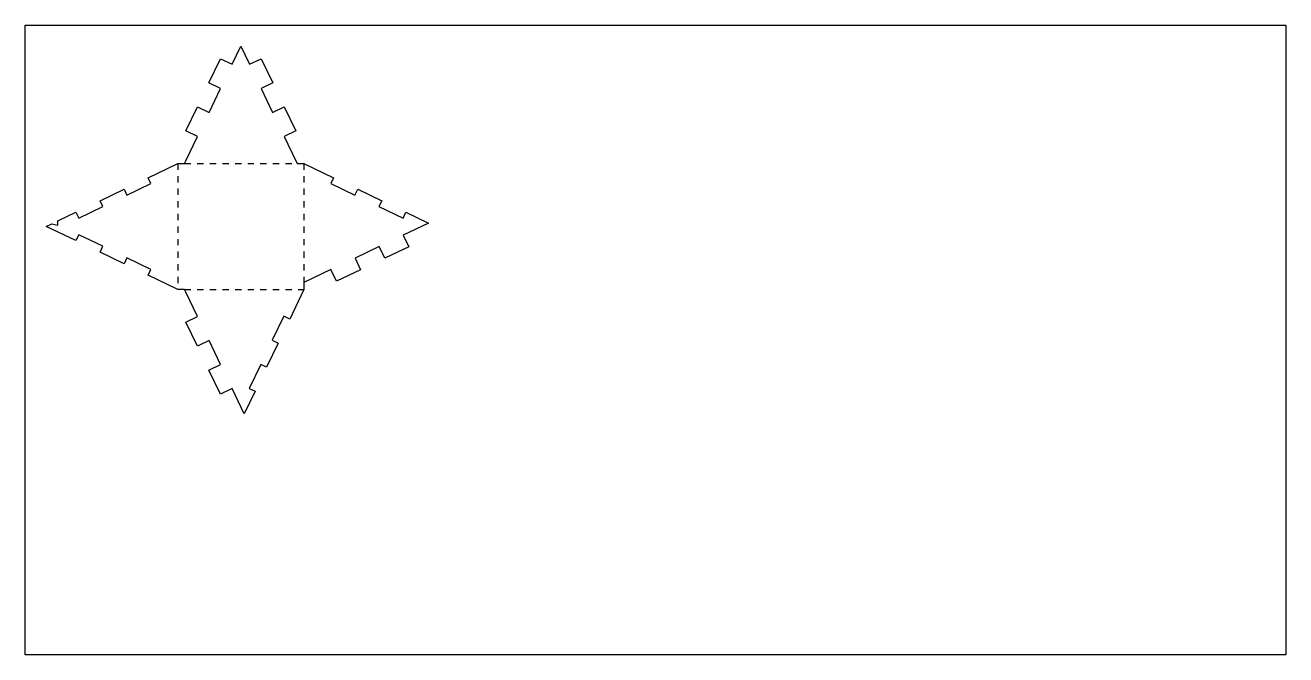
# Model space of a CAD drawing. Header units: metres. Extents: x 0 to 600, y 0 to 300.
import ezdxf

# ---------------------------------------------------------------- set-up
doc = ezdxf.new("R2010")
doc.units = ezdxf.units.M

msp = doc.modelspace()

# ---------------------------------------------------------------- linework, layer by layer
at = {"layer": '1'}
for p, q in [((98.511001, 281.356791), (102.64982, 290)), ((102.64982, 290), (106.78864, 281.356791)), ((87.464008, 272.565698), (92.949004, 284.020165)), ((92.949004, 284.020165), (98.511001, 281.356791)), ((106.78864, 281.356791), (112.350637, 284.020165)), ((112.350637, 284.020165), (117.835633, 272.565698)), ((93.026005, 269.902324), (87.464008, 272.565698)), ((117.835633, 272.565698), (112.273636, 269.902324)), ((87.541009, 258.447856), (93.026005, 269.902324)), ((112.273636, 269.902324), (117.758632, 258.447856)), ((76.494016, 249.656763), (81.979012, 261.111231)), ((81.979012, 261.111231), (87.541009, 258.447856)), ((117.758632, 258.447856), (123.320629, 261.111231)), ((123.320629, 261.111231), (128.805625, 249.656763)), ((82.056013, 246.993389), (76.494016, 249.656763)), ((76.494016, 235.378119), (82.056013, 246.993389)), ((128.805625, 249.656763), (123.243628, 246.993389)), ((123.243628, 246.993389), (125.009581, 243.305501)), ((125.009581, 243.305501), (129.412231, 234.111326)), ((58.506611, 227.33882), (72.64982, 234.111326)), ((72.64982, 234.111326), (75.88741, 234.111326)), ((75.88741, 234.111326), (76.494016, 235.378119)), ((129.412231, 234.111326), (132.64982, 234.111326)), ((132.64982, 234.111326), (146.79303, 227.33882)), ((48.383279, 219.073978), (59.837746, 224.558974)), ((59.837746, 224.558974), (58.506611, 227.33882)), ((146.79303, 227.33882), (145.461895, 224.558974)), ((145.461895, 224.558974), (156.916362, 219.073978)), ((35.597677, 216.368828), (47.052144, 221.853824)), ((36.928812, 213.588982), (35.597677, 216.368828)), ((47.052144, 221.853824), (48.383279, 219.073978)), ((156.916362, 219.073978), (158.247497, 221.853824)), ((158.247497, 221.853824), (169.701964, 216.368828)), ((169.701964, 216.368828), (168.370829, 213.588982)), ((15.499999, 206.745013), (24.143209, 210.883832)), ((24.143209, 210.883832), (25.474345, 208.103986)), ((25.474345, 208.103986), (36.928812, 213.588982)), ((168.370829, 213.588982), (179.825296, 208.103986)), ((179.825296, 208.103986), (181.156431, 210.883832)), ((181.156431, 210.883832), (191.919068, 205.730121)), ((10, 204.111326), (12.750001, 205.42817)), ((24.143209, 197.33882), (10, 204.111326)), ((12.750001, 205.42817), (15.499999, 204.715229)), ((15.499999, 204.715229), (15.499999, 206.745013)), ((191.919068, 205.730121), (179.895285, 199.972507)), ((25.474345, 200.118666), (24.143209, 197.33882)), ((36.928812, 194.63367), (25.474345, 200.118666)), ((179.895285, 199.972507), (182.558659, 194.41051)), ((35.597677, 191.853824), (36.928812, 194.63367)), ((168.440818, 194.487511), (156.98635, 189.002515)), ((171.104192, 188.925514), (168.440818, 194.487511)), ((182.558659, 194.41051), (171.104192, 188.925514)), ((47.052144, 186.368828), (35.597677, 191.853824)), ((48.383279, 189.148674), (47.052144, 186.368828)), ((59.837746, 183.663678), (48.383279, 189.148674)), ((156.98635, 189.002515), (159.649725, 183.440518)), ((58.506611, 180.883832), (59.837746, 183.663678)), ((72.64982, 174.111326), (58.506611, 180.883832)), ((145.531883, 183.517519), (132.64982, 177.348916)), ((148.195257, 177.955522), (145.531883, 183.517519)), ((159.649725, 183.440518), (148.195257, 177.955522)), ((75.88741, 174.111326), (72.64982, 174.111326)), ((76.494016, 172.844534), (75.88741, 174.111326)), ((132.64982, 174.111326), (125.877314, 159.968117)), ((132.64982, 177.348916), (132.64982, 174.111326)), ((82.056013, 161.229263), (76.494016, 172.844534)), ((76.494016, 158.565889), (82.056013, 161.229263)), ((81.979012, 147.111422), (76.494016, 158.565889)), ((123.097468, 161.299252), (117.612472, 149.844785)), ((125.877314, 159.968117), (123.097468, 161.299252)), ((87.541009, 149.774796), (81.979012, 147.111422)), ((93.026005, 138.320329), (87.541009, 149.774796)), ((120.392318, 148.51365), (114.907322, 137.059183)), ((117.612472, 149.844785), (120.392318, 148.51365)), ((87.464008, 135.656955), (93.026005, 138.320329)), ((112.127476, 138.390318), (106.64248, 126.935851)), ((114.907322, 137.059183), (112.127476, 138.390318)), ((92.949004, 124.202488), (87.464008, 135.656955)), ((98.511001, 126.865862), (92.949004, 124.202488)), ((104.268615, 114.842079), (98.511001, 126.865862)), ((106.64248, 126.935851), (109.422326, 125.604715)), ((109.422326, 125.604715), (104.268615, 114.842079))]:
    msp.add_line(p, q, dxfattribs=at)
at = {"layer": 'fold-line'}
for p, q in [((72.64982, 234.111326), (72.64982, 231.111326)), ((75.88741, 234.111326), (78.88741, 234.111326)), ((81.88741, 234.111326), (84.88741, 234.111326)), ((87.88741, 234.111326), (90.88741, 234.111326)), ((93.88741, 234.111326), (96.88741, 234.111326)), ((99.88741, 234.111326), (102.88741, 234.111326)), ((105.88741, 234.111326), (108.88741, 234.111326)), ((111.88741, 234.111326), (114.88741, 234.111326)), ((117.88741, 234.111326), (120.88741, 234.111326)), ((123.88741, 234.111326), (126.88741, 234.111326)), ((132.64982, 234.111326), (132.64982, 231.111326)), ((72.64982, 228.111326), (72.64982, 225.111326)), ((132.64982, 228.111326), (132.64982, 225.111326)), ((72.64982, 222.111326), (72.64982, 219.111326)), ((132.64982, 222.111326), (132.64982, 219.111326)), ((72.64982, 216.111326), (72.64982, 213.111326)), ((132.64982, 216.111326), (132.64982, 213.111326)), ((72.64982, 210.111326), (72.64982, 207.111326)), ((132.64982, 210.111326), (132.64982, 207.111326)), ((72.64982, 204.111326), (72.64982, 201.111326)), ((132.64982, 204.111326), (132.64982, 201.111326)), ((72.64982, 198.111326), (72.64982, 195.111326)), ((132.64982, 198.111326), (132.64982, 195.111326)), ((72.64982, 192.111326), (72.64982, 189.111326)), ((132.64982, 192.111326), (132.64982, 189.111326)), ((72.64982, 186.111326), (72.64982, 183.111326)), ((132.64982, 186.111326), (132.64982, 183.111326)), ((72.64982, 180.111326), (72.64982, 177.111326)), ((132.64982, 180.111326), (132.64982, 177.348916)), ((75.88741, 174.111326), (78.88741, 174.111326)), ((81.88741, 174.111326), (84.88741, 174.111326)), ((87.88741, 174.111326), (90.88741, 174.111326)), ((93.88741, 174.111326), (96.88741, 174.111326)), ((99.88741, 174.111326), (102.88741, 174.111326)), ((105.88741, 174.111326), (108.88741, 174.111326)), ((111.88741, 174.111326), (114.88741, 174.111326)), ((117.88741, 174.111326), (120.88741, 174.111326)), ((123.88741, 174.111326), (126.88741, 174.111326)), ((129.88741, 174.111326), (132.64982, 174.111326))]:
    msp.add_line(p, q, dxfattribs=at)
at = {"layer": 'sheet_boundary'}
for p, q in [((0, 300), (600, 300)), ((0, 0), (0, 300)), ((600, 300), (600, 0)), ((600, 0), (0, 0))]:
    msp.add_line(p, q, dxfattribs=at)

doc.saveas('drawing.dxf')
